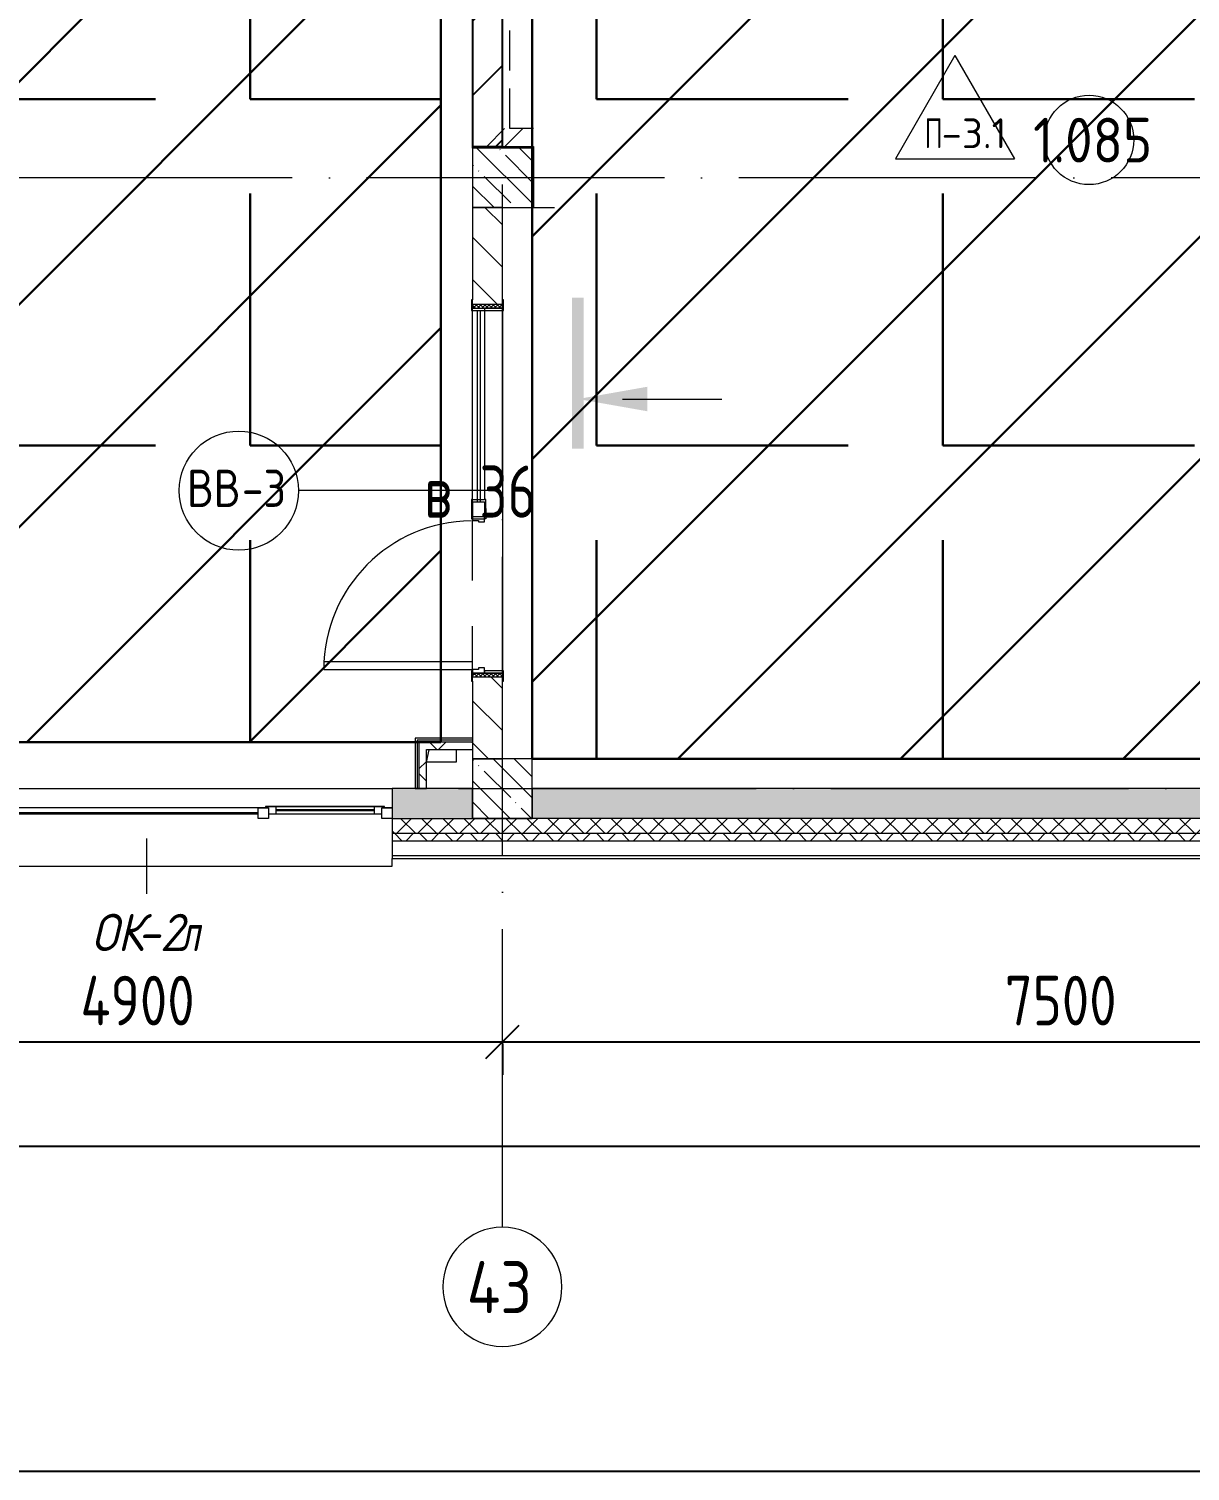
# Model space of a CAD drawing. Header units: millimetres. Extents: x -68946 to 690821, y -552984 to 293768.
# Drawn here: x 154358 to 162157, y -4557 to 5125 of the extents above; entities that cross this region are included whole.
import ezdxf

# ---------------------------------------------------------------- set-up
doc = ezdxf.new("R2010")
doc.units = ezdxf.units.MM
doc.linetypes.add('ADSK_Линия сетки', pattern=[2500, 2000, -250, 0, -250])
doc.linetypes.add('ADSK_Скрыто', pattern=[600, 300, -300])
doc.layers.get('Defpoints').update_dxf_attribs({"color": 250})
for name, color, linetype, lineweight in [('0) блоки', 250, 'Continuous', 25), ('1.2) Стяжка 6 вып.', 30, 'Continuous', 30), ('1.2) Тепло-звук изол. + пденка 6 вып.', 200, 'Continuous', 30), ('1.4) Стяжка 6 вып.', 30, 'Continuous', 30), ('A-____-____-DIMS', 250, 'Continuous', 9), ('A-AREA-____-IDEN', 250, 'Continuous', 9), ('A-DETL-____-OTLN', 250, 'Continuous', 5), ('A-DETL-GENF-OTLN', 250, 'Continuous', 5), ('A-DOOR-____-IDEN', 250, 'Continuous', 9), ('A-DOOR-____-MCUT', 250, 'Continuous', 5), ('A-DOOR-____-OTLN', 250, 'Continuous', 5), ('A-DOOR-FRAM-MCUT', 250, 'Continuous', 5), ('A-DOOR-FRAM-OTLN', 250, 'Continuous', 5), ('A-DOOR-GLAZ-MCUT', 250, 'Continuous', 5), ('A-FLOR-____-IDEN', 250, 'Continuous', 9), ('A-FLOR-____-OTLN', 250, 'Continuous', 9), ('A-GLAZ-____-IDEN', 250, 'Continuous', 9), ('A-GLAZ-____-MCUT', 250, 'Continuous', 9), ('A-GLAZ-____-OTLN', 250, 'Continuous', 5), ('A-WALL-____-MCUT', 250, 'Continuous', 13), ('A-WALL-____-PATT', 250, 'Continuous', 13), ('A-WALL-FNSH-MCUT', 250, 'Continuous', 13), ('G-____-____-SYMB', 250, 'ADSK_Скрыто', 9), ('I-WALL-____-OTLN', 250, 'Continuous', 9), ('S-COLS-____-MCUT', 250, 'Continuous', 25), ('S-COLS-____-OTLN', 250, 'Continuous', 9), ('S-GRID-____-IDEN', 250, 'Continuous', 9), ('S-GRID-____-OTLN', 250, 'Continuous', 9)]:
    doc.layers.add(name, color=color, linetype=linetype, lineweight=lineweight)
doc.styles.add('GOST Common', font='', dxfattribs={"width": 0.9, "height": 350})
doc.styles.add('GOST Common_1', font='', dxfattribs={"width": 0.9, "height": 250})
doc.styles.add('GOST Common_2', font='', dxfattribs={"width": 0.8, "height": 350})
doc.styles.add('ISOCPEUR_1', font='isocpeur.ttf', dxfattribs={"width": 0.9, "height": 250})
doc.styles.add('ISOCPEUR_2', font='isocpeur.ttf', dxfattribs={"height": 160})
doc.styles.add('ISOCPEUR_I', font='isocpeui.ttf', dxfattribs={"width": 0.9, "height": 12.5})
doc.styles.get("Standard").update_dxf_attribs({"font": 'ГОСТ тип А.ttf'})
doc.styles.get('GOST Common').set_extended_font_data('GOST Common')
doc.styles.get('GOST Common_1').set_extended_font_data('GOST Common')
doc.styles.get('GOST Common_2').set_extended_font_data('GOST Common')
doc.dimstyles.new('А3', dxfattribs={"dimtxt": 333, "dimasz": 222, "dimexe": 222, "dimexo": 111, "dimgap": 111, "dimtad": 1, "dimtoh": 1, "dimdec": 0, "dimrnd": 0.0015, "dimzin": 0, "dimdsep": 46, "dimtxsty": 'Standard', "dimblk": 'OBLIQUE', "dimcen": 0, "dimclrd": 7, "dimclre": 7, "dimclrt": 7, "dimadec": 0, "dimazin": 0, "dimtfac": 1, "dimtdec": 0, "dimtofl": 0, "dimtmove": 0, "dimatfit": 3, "dimfxl": 1, "dimtolj": 1, "dimtzin": 0, "dimarcsym": 0})
pattern_1 = [(135, (12287.91, -0.0006), (-84.85281, -84.85281), []), (225, (12287.91, -0.0006), (84.85281, -84.85281), [])]
pattern_2 = [(45, (12287.91, -0.0006), (-70.71068, 70.71068), []), (135, (12287.91, -0.0006), (-70.71068, -70.71068), [])]
pattern_3 = [(45, (12287.91, -0.0006), (-141.42136, 141.42136), []), (135, (12287.91, -0.0006), (-141.42136, -141.42136), [])]
pattern_4 = [(135, (12287.91, -0.0006), (-142.5612, -142.5612), []), (135, (12430.48, -0.0006), (-142.5612, -142.5612), [252.016, -50.403, 3.353, -47.05])]
pattern_5 = [(0, (0, 0), (0, 2326.005), [1691.64, -634.365]), (90, (0, 0), (-2326.005, 1e-13), [1691.64, -634.365])]

# ---------------------------------------------------------------- blocks, each defined once
blk = doc.blocks.new('Разрез - Номер вида сзади_3_5 мм-32550532-АР1_Кладочный план 1 этажа С2и3')
at = {"layer": 'G-____-____-SYMB', "linetype": 'Continuous'}
for points in [[(9.798, 0.404), (9.798, -0.394), (-0.333, -0.394), (-0.333, 0.404)], [(2.176, -4.675), (3, 0), (3.824, -4.675)]]:
    blk.add_hatch(color=256, dxfattribs=at).paths.add_polyline_path(points)
at = {"layer": 'G-____-____-SYMB', "linetype": 'Continuous', "lineweight": 20}
blk.add_line((3, -3), (3, -9.663), dxfattribs=at)
blk = doc.blocks.new('Дверь_СКБ_2Ст_Фрамуга2 - Н_ВВ-3_2500x2600h_Учебные помещения_Фрамуга слева-42054644-АР1_Маркировочный план 1 этажа С2и3')
at = {"layer": 'A-DOOR-____-OTLN'}
h = blk.add_hatch(dxfattribs=at)
h.set_pattern_fill('FP_8', color=256, style=0, pattern_type=2)
h.set_pattern_definition([(135, (1051.41, 164.685), (-14.1421, -14.1421), []), (225, (1051.41, 164.685), (14.1421, -14.1421), [])])
h.paths.add_polyline_path([(1237.5, -86.6), (1237.5, -100), (1262.5, -100), (1262.5, 100), (1237.5, 100)])
at = {"layer": 'A-DOOR-FRAM-OTLN'}
h = blk.add_hatch(dxfattribs=at)
h.set_pattern_fill('FP_9', color=256, style=0, pattern_type=2)
h.set_pattern_definition([(45, (-1071.384, 164.685), (-14.1421, 14.1421), []), (135, (-1071.384, 164.685), (-14.1421, -14.1421), [])])
h.paths.add_polyline_path([(-1237.5, 100), (-1237.5, -100), (-1212.5, -100), (-1212.5, 100), (-1228.7, 100)])
at = {"layer": 'A-DOOR-____-MCUT'}
for p, q in [((-1187.5, 1100), (-1187.5, 100)), ((-1137.5, 1100), (-1187.5, 1100)), ((-1137.5, 100), (-1137.5, 1100)), ((-1187.5, 100), (-1137.5, 100))]:
    blk.add_line(p, q, dxfattribs=at)
at = {"layer": 'A-DOOR-FRAM-MCUT'}
for p, q in [((-1197.5, 108), (-1267.5, 108)), ((-1267.5, 108), (-1267.5, 100)), ((-1267.5, 100), (-1197.5, 100)), ((-1212.5, 100), (-1237.5, 100)), ((-1237.5, 100), (-1237.5, -100)), ((-1187.5, 100), (-1212.5, 100)), ((-1212.5, 100), (-1212.5, 20)), ((-1212.5, -100), (-1212.5, 100)), ((-1197.5, 100), (-1197.5, 108)), ((-1187.5, 60), (-1187.5, 100)), ((-187.5, 100), (-187.5, 60)), ((-162.5, 100), (-187.5, 100)), ((-177.5, 108), (-177.5, 100)), ((-107.5, 108), (-177.5, 108)), ((-177.5, 100), (-177.5, 20)), ((-62.5, 100), (-162.5, 100)), ((-162.5, 20), (-162.5, 100)), ((-162.5, 20), (-162.5, 100)), ((-117.5, 108), (-117.5, 100)), ((-47.5, 108), (-117.5, 108)), ((-107.5, 100), (-107.5, 108)), ((-62.5, 100), (-62.5, 20)), ((-47.5, 100), (-47.5, 108)), ((-47.5, 100), (-47.5, 20)), ((-47.5, 100), (1237.5, 100)), ((1292.5, 108), (1222.5, 108)), ((1222.5, 108), (1222.5, 100)), ((1222.5, 100), (1222.5, 20)), ((1222.5, 100), (1292.5, 100)), ((1237.5, 100), (1237.5, 20)), ((1262.5, 100), (1237.5, 100)), ((1237.5, 100), (1237.5, -100)), ((1262.5, -100), (1262.5, 100)), ((1292.5, 100), (1292.5, 108)), ((-1212.5, 20), (-1177.5, 20)), ((-1197.5, 20), (-1212.5, 20)), ((-1212.5, 20), (-1212.5, -100)), ((-1197.5, -100), (-1197.5, 20)), ((-1177.5, 60), (-1187.5, 60)), ((-1177.5, 20), (-1177.5, 60)), ((-187.5, 60), (-197.5, 60)), ((-197.5, 60), (-197.5, 20)), ((-197.5, 20), (-162.5, 20)), ((-177.5, 12), (-177.5, 20)), ((-107.5, 12), (-177.5, 12)), ((-62.5, 20), (-162.5, 20)), ((-117.5, 20), (-117.5, 12)), ((-117.5, 12), (-47.5, 12)), ((-107.5, 20), (-107.5, 12)), ((-47.5, 12), (-47.5, 20)), ((1237.5, 20), (-47.5, 20)), ((1237.5, 20), (1222.5, 20)), ((1222.5, 20), (1222.5, -100)), ((1237.5, -100), (1237.5, 20)), ((-1197.5, -100), (-1267.5, -100)), ((-1267.5, -100), (-1267.5, -108)), ((-1267.5, -108), (-1197.5, -108)), ((-1237.5, -100), (-1212.5, -100)), ((-1212.5, -100), (-1197.5, -100)), ((-1197.5, -108), (-1197.5, -100)), ((1222.5, -100), (1237.5, -100)), ((1292.5, -100), (1222.5, -100)), ((1222.5, -100), (1222.5, -108)), ((1222.5, -108), (1292.5, -108)), ((1237.5, -100), (1262.5, -100)), ((1292.5, -108), (1292.5, -100))]:
    blk.add_line(p, q, dxfattribs=at)
at = {"layer": 'A-DOOR-GLAZ-MCUT'}
for p, q in [((1222.5, 70), (-62.5, 70)), ((1222.5, 50), (-62.5, 50))]:
    blk.add_line(p, q, dxfattribs=at)
blk = doc.blocks.new('Окно_СКБ_2Ст1 - Окно_СКБ_2Ст 3300_ОК2л-29018870-АР1_Маркировочный план 1 этажа С2и3')
at = {"layer": 'A-GLAZ-____-MCUT'}
for p, q in [((-1650, -195), (-1650, -125)), ((-1650, -125), (-1580, -125)), ((-1580, -125), (-1580, -195)), ((-820, -155), (-1580, -155)), ((-1580, -155), (-1580, -195)), ((-1530, -205), (-1530, -155)), ((-870, -205), (-870, -155)), ((-820, -195), (-820, -125)), ((-820, -125), (-750, -125)), ((-820, -195), (-820, -155)), ((-750, -125), (-750, -195)), ((1580, -195), (1580, -125)), ((1580, -125), (1650, -125)), ((1650, -125), (1650, -195)), ((-1580, -195), (-1650, -195)), ((-1580, -195), (-1600, -195)), ((-1600, -195), (-1600, -205)), ((-1600, -205), (-800, -205)), ((-800, -205), (-1600, -205)), ((-750, -195), (-820, -195)), ((-800, -195), (-820, -195)), ((-800, -205), (-800, -195)), ((1650, -195), (1580, -195))]:
    blk.add_line(p, q, dxfattribs=at)
at = {"layer": 'A-GLAZ-____-MCUT', "lineweight": 5}
for p, q in [((-1530, -175), (-870, -175)), ((-870, -185), (-1530, -185)), ((1580, -155), (-750, -155)), ((1580, -165), (-750, -165))]:
    blk.add_line(p, q, dxfattribs=at)
at = {"layer": 'A-GLAZ-____-OTLN'}
for p, q in [((-1650, -195), (-1600, -195)), ((-800, -195), (1650, -195))]:
    blk.add_line(p, q, dxfattribs=at)
blk = doc.blocks.new('WNW_Отлив1 - Отлив_металлический 2-28598290-АР1_Маркировочный план 1 этажа С2и3')
at = {"layer": 'A-GLAZ-____-OTLN'}
for p, q in [((1650, 320), (-1650, 320)), ((-1650, 320), (-1650, 270)), ((1650, 270), (1650, 320))]:
    blk.add_line(p, q, dxfattribs=at)
blk = doc.blocks.new('_Wn_-As_OpeningMEP_floor__Rectangular - _Wn_-As_OpeningMEP_floor__Rectangular-34854217-АР1_Маркировочный план 1 этажа С2и3')
at = {"layer": 'A-DETL-GENF-OTLN', "lineweight": 5}
for p, q in [((-99.9, 0), (-82.2, 82.3)), ((-82.2, 82.3), (-48.1, 85.6))]:
    blk.add_line(p, q, dxfattribs=at)
blk = doc.blocks.new('Ось сетки - Круг_Ø8 мм-39983606-АР1_Маркировочный план 1 этажа С2и3')
at = {"layer": 'S-GRID-____-IDEN'}
for start, end in [(360, 180), (180, 360)]:
    blk.add_arc((0, 0), 4, start, end, dxfattribs=at)
blk = doc.blocks.new('_Oblique')
at = {"color": 0, "linetype": 'ByBlock', "lineweight": -2}
blk.add_line((-0.5, -0.5), (0.5, 0.5), dxfattribs=at)
blk = doc.blocks.new('*D2544')
at = {"layer": 'A-____-____-DIMS', "color": 7, "lineweight": -2, "transparency": 16777216}
for p, q in [((152637.9, -1675.6), (157537.9, -1675.6)), ((152637.9, -1686.6), (152637.9, -1897.6)), ((157537.9, -1686.6), (157537.9, -1897.6))]:
    blk.add_line(p, q, dxfattribs=at)
at = {"layer": 'Defpoints', "color": 0, "lineweight": 30, "transparency": 16777216}
for p in [(152637.9, -1575.6), (157537.9, -1575.6), (157537.9, -1675.6)]:
    blk.add_point(p, dxfattribs=at)
at = {"layer": 'A-____-____-DIMS', "color": 7, "lineweight": -2, "transparency": 16777216, "xscale": 222, "yscale": 222, "zscale": 222, "rotation": 180}
blk.add_blockref('_Oblique', (152637.9, -1675.6), dxfattribs=at)
at = {"layer": 'A-____-____-DIMS', "color": 7, "lineweight": -2, "transparency": 16777216, "xscale": 222, "yscale": 222, "zscale": 222}
blk.add_blockref('_Oblique', (157537.9, -1675.6), dxfattribs=at)
at = {"layer": 'A-____-____-DIMS', "color": 7, "transparency": 16777216, "insert": (155087.9, -1398.1), "char_height": 333, "width": 2.567, "attachment_point": 5}
blk.add_mtext('\\A1;4900', dxfattribs=at)
blk = doc.blocks.new('*D2545')
at = {"layer": 'A-____-____-DIMS', "color": 7, "lineweight": -2, "transparency": 16777216}
for p, q in [((157537.9, -1675.6), (165037.9, -1675.6)), ((157537.9, -1686.6), (157537.9, -1897.6)), ((165037.9, -1686.6), (165037.9, -1897.6))]:
    blk.add_line(p, q, dxfattribs=at)
at = {"layer": 'Defpoints', "color": 0, "lineweight": 30, "transparency": 16777216}
for p in [(157537.9, -1575.6), (165037.9, -1575.6), (165037.9, -1675.6)]:
    blk.add_point(p, dxfattribs=at)
at = {"layer": 'A-____-____-DIMS', "color": 7, "lineweight": -2, "transparency": 16777216, "xscale": 222, "yscale": 222, "zscale": 222, "rotation": 180}
blk.add_blockref('_Oblique', (157537.9, -1675.6), dxfattribs=at)
at = {"layer": 'A-____-____-DIMS', "color": 7, "lineweight": -2, "transparency": 16777216, "xscale": 222, "yscale": 222, "zscale": 222}
blk.add_blockref('_Oblique', (165037.9, -1675.6), dxfattribs=at)
at = {"layer": 'A-____-____-DIMS', "color": 7, "transparency": 16777216, "insert": (161287.9, -1398.1), "char_height": 333, "width": 2.483, "attachment_point": 5}
blk.add_mtext('\\A1;7500', dxfattribs=at)
blk = doc.blocks.new('*D2546')
at = {"layer": 'A-____-____-DIMS', "color": 7, "lineweight": -2, "transparency": 16777216}
for p, q in [((81437.9, -2375.6), (165037.9, -2375.6)), ((81437.9, -2386.6), (81437.9, -2597.6)), ((165037.9, -2386.6), (165037.9, -2597.6))]:
    blk.add_line(p, q, dxfattribs=at)
at = {"layer": 'Defpoints', "color": 0, "lineweight": 30, "transparency": 16777216}
for p in [(81437.9, -2275.6), (165037.9, -2275.6), (165037.9, -2375.6)]:
    blk.add_point(p, dxfattribs=at)
at = {"layer": 'A-____-____-DIMS', "color": 7, "lineweight": -2, "transparency": 16777216, "xscale": 222, "yscale": 222, "zscale": 222, "rotation": 180}
blk.add_blockref('_Oblique', (81437.9, -2375.6), dxfattribs=at)
at = {"layer": 'A-____-____-DIMS', "color": 7, "lineweight": -2, "transparency": 16777216, "xscale": 222, "yscale": 222, "zscale": 222}
blk.add_blockref('_Oblique', (165037.9, -2375.6), dxfattribs=at)
at = {"layer": 'A-____-____-DIMS', "color": 7, "transparency": 16777216, "insert": (123237.9, -2098.1), "char_height": 333, "width": 3.104, "attachment_point": 5}
blk.add_mtext('\\A1;83600', dxfattribs=at)
blk = doc.blocks.new('AAR_СКБ_Марка_Помещения_мал - Номер-28977439-АР1_Маркировочный план 1 этажа С2и3')
at = {"layer": 'A-AREA-____-IDEN'}
blk.add_circle((-0.028, 0), 3, dxfattribs=at)
blk = doc.blocks.new('AAR_СКБ_Марка_Перекрытия - Марка пола-17325028-АР1_Маркировочный план 1 этажа С2и3')
at = {"layer": 'A-FLOR-____-IDEN'}
for p, q in [((0, 6.932), (-4.002, 0)), ((0, 6.932), (4.002, 0)), ((-4.002, 0), (4.002, 0))]:
    blk.add_line(p, q, dxfattribs=at)
blk = doc.blocks.new('ADSK_Марка_Дверь - Типоразмер_ADSK_Марка-30565456-АР1_Маркировочный план 1 этажа С2и3')
at = {"layer": 'A-DOOR-____-IDEN'}
blk.add_circle((0, 0), 4, dxfattribs=at)

msp = doc.modelspace()

# ---------------------------------------------------------------- hatches: boundary and pattern name
at = {"layer": '0) блоки'}
h = msp.add_hatch(dxfattribs=at)
h.set_pattern_fill('ANSI31', color=256, scale=111)
h.set_pattern_definition([(45, (0.32, -49490), (-249.2021, 249.2021), [])])
h.paths.add_polyline_path([(157338.2107, 4335), (157538.2326, 4335), (157537.9138, 6173.9546), (157337.8919, 6173.9546)])
at = {"layer": '1.2) Стяжка 6 вып.', "lineweight": 30}
h = msp.add_hatch(dxfattribs=at)
h.set_pattern_fill('ANSI31', color=256, scale=333)
h.paths.add_polyline_path([(152870.3694, 10538.3524), (149137.9138, 10538.3524), (149137.9138, 12663.8674), (152870.3694, 12663.8674), (152870.3694, 24774.898), (149162.9138, 24774.898), (149162.9138, 27269.7346), (152870.3694, 27269.7346), (152870.3694, 45475.2194), (149117.1568, 45475.2194), (149117.1568, 48329.3719), (152870.3694, 48329.3719), (152870.3694, 58477.4991), (157124.6208, 58477.4991), (157124.6208, 337.5006), (152870.3694, 337.5006)])
h = msp.add_hatch(dxfattribs=at)
h.set_pattern_fill('ANSI31', color=256, scale=333)
h.paths.add_polyline_path([(164837.8919, 225), (157737.8919, 225), (157737.8919, 8425), (164837.8919, 8425)])
at = {"layer": '1.2) Тепло-звук изол. + пденка 6 вып.', "lineweight": 30}
h = msp.add_hatch(dxfattribs=at)
h.set_pattern_fill('ANGLE', color=256, scale=333)
h.set_pattern_definition(pattern_5)
h.paths.add_polyline_path([(152870.3694, 10538.3524), (149137.9138, 10538.3524), (149137.9138, 12663.8674), (152870.3694, 12663.8674), (152870.3694, 24774.898), (149162.9138, 24774.898), (149162.9138, 27269.7346), (152870.3694, 27269.7346), (152870.3694, 45475.2194), (149117.1568, 45475.2194), (149117.1568, 48329.3719), (152870.3694, 48329.3719), (152870.3694, 58477.4991), (157124.6208, 58477.4991), (157124.6208, 337.5006), (152870.3694, 337.5006)])
h = msp.add_hatch(dxfattribs=at)
h.set_pattern_fill('ANGLE', color=256, scale=333)
h.set_pattern_definition(pattern_5)
h.paths.add_polyline_path([(164837.8919, 225), (157737.8919, 225), (157737.8919, 8425), (164837.8919, 8425)])
at = {"layer": '1.4) Стяжка 6 вып.', "lineweight": 30}
h = msp.add_hatch(dxfattribs=at)
h.set_pattern_fill('ANSI32', color=256, scale=333)
h.paths.add_polyline_path([(152870.3694, 10538.3524), (149137.9138, 10538.3524), (149137.9138, 12663.8674), (152870.3694, 12663.8674), (152870.3694, 24774.898), (149162.9138, 24774.898), (149162.9138, 27269.7346), (152870.3694, 27269.7346), (152870.3694, 45475.2194), (149117.1568, 45475.2194), (149117.1568, 48329.3719), (152870.3694, 48329.3719), (152870.3694, 58477.4991), (157124.6208, 58477.4991), (157124.6208, 337.5006), (152870.3694, 337.5006)])
h = msp.add_hatch(dxfattribs=at)
h.set_pattern_fill('ANSI32', color=256, scale=333)
h.paths.add_polyline_path([(164837.8919, 225), (157737.8919, 225), (157737.8919, 8425), (164837.8919, 8425)])
at = {"layer": 'A-WALL-____-PATT', "lineweight": 15, "true_color": 0x000000}
h = msp.add_hatch(dxfattribs=at)
h.set_pattern_fill('FP_4', color=18, style=0, pattern_type=2)
h.set_pattern_definition([(45, (12287.9, -0.0006), (-251.4472, 251.4472), []), (45, (12287.9, 381), (-251.4472, 251.4472), [])])
h.paths.add_polyline_path([(157737.8919, 4335), (157747.8919, 4335), (157747.8919, 4455), (157337.8919, 4455), (157337.8919, 4335), (157716.34, 4335)])
h = msp.add_hatch(dxfattribs=at)
h.set_pattern_fill('FP_2', color=18, style=0, pattern_type=2)
h.set_pattern_definition([(135, (12287.91, -0.0006), (-141.42136, -141.42136), [])])
h.paths.add_polyline_path([(157537.8919, 225), (157537.8919, 774.9994), (157337.8919, 774.9994), (157337.8919, 225)])
h.paths.add_polyline_path([(157337.8919, 3274.9994), (157537.8919, 3274.9994), (157537.8919, 3925), (157337.8919, 3925), (157337.8919, 3304.9994)])
h = msp.add_hatch(dxfattribs=at)
h.set_pattern_fill('FP_83', color=18, style=0, pattern_type=2)
h.set_pattern_definition(pattern_3)
h.paths.add_polyline_path([(157028.1404, 287.5006), (157337.8919, 287.5006), (157337.8919, 337.5006), (156977.8919, 337.5006), (156977.8919, 287.5006), (157027.8919, 287.5006)])
h = msp.add_hatch(dxfattribs=at)
h.set_pattern_fill('FP_83', color=18, style=0, pattern_type=2)
h.set_pattern_definition(pattern_3)
h.paths.add_polyline_path([(156977.8919, 25), (157027.8919, 25), (157027.8919, 287.5006), (156977.8919, 287.5006), (156977.8919, 195.1302)])
h = msp.add_hatch(dxfattribs=at)
h.set_pattern_fill('FP_3', color=18, style=0, pattern_type=2)
h.set_pattern_definition([(50, (12287.9, -0.0006), (364.3679, -31.8783), [38.1, -419.1]), (355, (12287.9, -0.0006), (-70.48585, 382.1133), [30.48, -335.28]), (100.451, (12318.28, -2.66), (293.885, 350.2334), [32.38, -356.18]), (46.184, (12287.9, 101.6), (542.1585, -84.0858), [57.15, -628.65]), (96.636, (12333.1, 94.6), (474.8049, 494.8554), [48.57, -534.27]), (351.184, (12287.9, 101.6), (474.8102, 494.85), [45.72, -502.92]), (21, (12338.7, 76.2), (303.22847, -204.53046), [38.1, -419.1]), (326, (12338.7, 76.2), (123.6039, 368.376), [30.48, -335.28]), (71.451, (12364, 59.16), (426.8341, 163.8427), [32.38, -356.18]), (37.5, (12287.91, -0.0006), (6.17665, 169.11015), [16.764, -314.452, 16.764, -323.596, -336.55]), (37.5, (12287.91, -0.0006), (6.17665, 169.11015), [-671.576, 16.764, -319.786]), (7.5, (12287.91, -0.0006), (133.63888, 200.3615), [16.764, -177.292, 16.764, -306.832, -128.27]), (7.5, (12287.91, -0.0006), (133.63888, 200.3615), [-517.652, 16.764, -111.506]), (327.5, (12174.63, -0.0006), (271.18182, -11.45836), [16.764, -110.236, 16.764, -379.476, -525.78]), (327.5, (12174.63, -0.0006), (271.18182, -11.45836), [-523.24, 16.764, -509.016]), (317.5, (12123.83, -0.0006), (296.2585, 50.85285), [16.764, -148.336, 16.764, -246.38, -373.38]), (317.5, (12123.83, -0.0006), (296.2585, 50.85285), [-428.244, 16.764, -356.616])])
h.paths.add_polyline_path([(164837.8919, -175), (164837.8919, 25), (157737.8919, 25), (157737.8919, -175), (164551.1175, -175)])
h.paths.add_polyline_path([(157337.8919, -175), (157337.8919, 25), (156797.4138, 25), (156797.4138, -175)])
h.paths.add_polyline_path([(153497.4138, -175), (153497.4138, 25), (152737.9138, 25), (152737.9138, -175)])
h = msp.add_hatch(dxfattribs=at)
h.set_pattern_fill('FP_52', color=18, style=0, pattern_type=2)
h.set_pattern_definition(pattern_2)
h.paths.add_polyline_path([(157447.9138, -275), (157447.9138, -175), (156797.4138, -175), (156797.4138, -275)])
h.paths.add_polyline_path([(152637.8913, -275), (153497.4138, -275), (153497.4138, -175), (152637.8913, -175), (152637.8913, -180.6325)])
h = msp.add_hatch(dxfattribs=at)
h.set_pattern_fill('FP_52', color=18, style=0, pattern_type=2)
h.set_pattern_definition(pattern_2)
h.paths.add_polyline_path([(164551.1175, -275), (165337.9138, -275), (165337.9138, -175), (157447.9138, -175), (157447.9138, -275), (161817.2065, -275)])
h = msp.add_hatch(dxfattribs=at)
h.set_pattern_fill('FP_53', color=18, style=0, pattern_type=2)
h.set_pattern_definition(pattern_1)
h.paths.add_polyline_path([(157447.9138, -325), (157447.9138, -275), (156797.4138, -275), (156797.4138, -325)])
h.paths.add_polyline_path([(152637.8913, -325), (153497.4138, -325), (153497.4138, -275), (152637.8913, -275)])
h = msp.add_hatch(dxfattribs=at)
h.set_pattern_fill('FP_53', color=18, style=0, pattern_type=2)
h.set_pattern_definition(pattern_1)
h.paths.add_polyline_path([(165337.9138, -325), (165387.9138, -325), (165387.9138, -275), (157447.9138, -275), (157447.9138, -325), (165234.5953, -325)])
at = {"layer": 'S-COLS-____-OTLN', "lineweight": 5, "true_color": 0x000000}
h = msp.add_hatch(dxfattribs=at)
h.set_pattern_fill('FP_1', color=18, style=0, pattern_type=2)
h.set_pattern_definition(pattern_4)
h.paths.add_polyline_path([(157716.34, 3925), (157737.8919, 3925), (157737.8919, 4325), (157337.8919, 4325), (157337.8919, 3925), (157587.8919, 3925)])
h = msp.add_hatch(dxfattribs=at)
h.set_pattern_fill('FP_1', color=18, style=0, pattern_type=2)
h.set_pattern_definition(pattern_4)
h.paths.add_polyline_path([(157337.8919, -175), (157737.8919, -175), (157737.8919, 225), (157337.8919, 225), (157337.8919, -105)])

# ---------------------------------------------------------------- linework, layer by layer
at = {"color": 1}
msp.add_lwpolyline([(173774.1788, 68376.857), (126127.8919, 68376.857), (126127.8919, -4557.0324), (173774.1788, -4557.0324)], close=True, dxfattribs=at)
at = {"layer": '0) блоки'}
msp.add_lwpolyline([(157338.2107, 4335), (157538.2326, 4335), (157537.9138, 6173.9546), (157337.8919, 6173.9546)], close=True, dxfattribs=at)
at = {"layer": '1.2) Стяжка 6 вып.', "lineweight": 30}
for points in [[(152870.3694, 45475.2194), (149117.1568, 45475.2194), (149117.1568, 48329.3719), (152870.3694, 48329.3719), (152870.3694, 58477.4991), (157124.6208, 58477.4991), (157124.6208, 337.5006), (152870.3694, 337.5006), (152870.3694, 10538.3524), (149137.9138, 10538.3524), (149137.9138, 12663.8674), (152870.3694, 12663.8674), (152870.3694, 24774.898), (149162.9138, 24774.898), (149162.9138, 27269.7346), (152870.3694, 27269.7346)], [(164837.8919, 225), (157737.8919, 225), (157737.8919, 8425), (164837.8919, 8425)]]:
    msp.add_lwpolyline(points, close=True, dxfattribs=at)
at = {"layer": 'A-DETL-____-OTLN', "color": 18, "true_color": 0x000000}
msp.add_line((157817.9138, 3925), (157887.9138, 3925), dxfattribs=at)
msp.add_arc((157337.8872, 821.9328), 1000, 90.57296735, 179.82429283, dxfattribs=at)
at = {"layer": 'A-DOOR-____-IDEN', "color": 18, "true_color": 0x000000}
msp.add_line((157437.8919, 2024.9994), (156167.8919, 2024.9994), dxfattribs=at)
at = {"layer": 'A-FLOR-____-OTLN', "color": 18, "lineweight": 5, "true_color": 0x000000}
for p, q in [((157337.8919, 4325), (157337.8919, 4335)), ((157747.8919, 3925), (157737.8919, 3925)), ((157028.1404, 201.8942), (157028.1404, 287.5407)), ((157227.8919, 201.8942), (157028.1404, 201.8942)), ((157227.8919, 287.5006), (157227.8919, 201.8942))]:
    msp.add_line(p, q, dxfattribs=at)
at = {"layer": 'A-GLAZ-____-IDEN', "color": 18, "lineweight": 15, "true_color": 0x000000}
msp.add_line((155147.4138, -310), (155147.4138, -681.978), dxfattribs=at)
at = {"layer": 'A-WALL-____-MCUT', "color": 18, "lineweight": 15, "true_color": 0x000000}
for p, q in [((157337.8919, 8425), (157337.8919, 4335)), ((157587.8919, 4845), (157587.8919, 5115)), ((157587.8919, 4455), (157587.8919, 4725)), ((157747.8919, 4455), (157587.8919, 4455)), ((157337.8919, 4335), (157747.8919, 4335)), ((157747.8919, 4335), (157747.8919, 3925)), ((157337.8919, 3925), (157337.8919, 3304.9994)), ((157537.8919, 3925), (157337.8919, 3925)), ((157537.8919, 3304.9994), (157537.8919, 3925)), ((157747.8919, 3925), (157867.8919, 3925)), ((157337.8919, 744.9994), (157337.8919, 225)), ((157537.8919, 225), (157537.8919, 744.9994)), ((156965.3919, 350.0006), (156965.3919, 24.9998)), ((157337.8919, 350.0006), (156965.3919, 350.0006)), ((156977.8919, 337.5006), (156977.8919, 24.9998)), ((157337.8919, 337.5006), (156977.8919, 337.5006)), ((157027.8919, 24.9998), (157027.8919, 287.5006)), ((157027.8919, 287.5006), (157337.8919, 287.5006)), ((157337.8919, 225), (157537.8919, 225)), ((157337.8919, 25), (156797.4138, 25)), ((156797.4138, 25), (156797.4138, -175)), ((156977.8919, 24.9998), (157027.8919, 24.9998)), ((157337.8919, -175), (157337.8919, 25)), ((164837.8919, 25), (157737.8919, 25)), ((157737.8919, 25), (157737.8919, -175)), ((156797.4138, -175), (156797.4138, -275)), ((156797.4138, -175), (157337.8919, -175)), ((157737.8919, -175), (157337.8919, -175)), ((164837.8919, -175), (157737.8919, -175)), ((156797.4138, -275), (156797.4138, -325)), ((156797.4138, -275), (165337.9138, -275)), ((156797.4138, -325), (156797.4138, -425)), ((156797.4138, -325), (165387.9138, -325)), ((156797.4138, -425), (165487.9138, -425))]:
    msp.add_line(p, q, dxfattribs=at)
at = {"layer": 'A-WALL-FNSH-MCUT', "lineweight": 15}
for p, q in [((156952.8919, 362.5006), (156952.8919, 24.9998)), ((157337.8919, 362.5006), (156952.8919, 362.5006)), ((156952.8919, 24.9998), (156977.8919, 24.9998)), ((156797.4138, -425), (156797.4138, -445)), ((156797.4138, -445), (165507.9138, -445))]:
    msp.add_line(p, q, dxfattribs=at)
at = {"layer": 'I-WALL-____-OTLN', "color": 18, "lineweight": 15, "true_color": 0x000000}
for p, q in [((157337.8919, 1849.9994), (157337.8919, 3234.9994)), ((157537.8919, 3234.9994), (157537.8919, 814.9994)), ((157337.8919, 1422.4508), (157337.8919, 1824.9994)), ((157337.8919, 874.9994), (157337.8919, 1115.9911)), ((153497.4138, 25), (156797.4138, 25))]:
    msp.add_line(p, q, dxfattribs=at)
at = {"layer": 'S-COLS-____-MCUT', "color": 18, "lineweight": 5, "true_color": 0x000000}
for p, q in [((157737.8919, 4325), (157337.8919, 4325)), ((157337.8919, 4325), (157337.8919, 3925)), ((157737.8919, 3925), (157737.8919, 4325)), ((157537.8919, 3925), (157737.8919, 3925)), ((157737.8919, 225), (157337.8919, 225)), ((157337.8919, 225), (157337.8919, 25)), ((157737.8919, 25), (157737.8919, 225)), ((157337.8919, -175), (157737.8919, -175))]:
    msp.add_line(p, q, dxfattribs=at)
at = {"layer": 'S-COLS-____-OTLN', "color": 18, "lineweight": 5, "true_color": 0x000000}
for p, q in [((157337.8919, 3925), (157537.8919, 3925)), ((157337.8919, 25), (157337.8919, -175)), ((157737.8919, -175), (157737.8919, 25))]:
    msp.add_line(p, q, dxfattribs=at)
at = {"layer": 'S-GRID-____-OTLN', "color": 18, "linetype": 'ADSK_Линия сетки', "true_color": 0x000000}
for p, q in [((157537.9138, -2919.5356), (157537.9138, 61063.6538)), ((168626.8279, 4125), (111607.9138, 4125)), ((77240.3519, 25), (168626.8279, 25))]:
    msp.add_line(p, q, dxfattribs=at)

# ---------------------------------------------------------------- block references
at = {"layer": 'A-AREA-____-IDEN', "color": 18, "true_color": 0x000000, "xscale": 99.99999999999993, "yscale": 99.99999999999993, "zscale": 99.99999999999993}
msp.add_blockref('AAR_СКБ_Марка_Помещения_мал - Номер-28977439-АР1_Маркировочный план 1 этажа С2и3', (161481.052, 4379.2111), dxfattribs=at)
at = {"layer": 'A-DOOR-____-IDEN', "color": 18, "true_color": 0x000000, "xscale": 99.99999999999993, "yscale": 99.99999999999993, "zscale": 99.99999999999993}
msp.add_blockref('ADSK_Марка_Дверь - Типоразмер_ADSK_Марка-30565456-АР1_Маркировочный план 1 этажа С2и3', (155767.8919, 2024.9994), dxfattribs=at)
at = {"layer": 'A-DOOR-____-OTLN', "color": 18, "true_color": 0x000000, "rotation": 89.99999999999991}
msp.add_blockref('Дверь_СКБ_2Ст_Фрамуга2 - Н_ВВ-3_2500x2600h_Учебные помещения_Фрамуга слева-42054644-АР1_Маркировочный план 1 этажа С2и3', (157437.8919, 2012.4994), dxfattribs=at)
at = {"layer": 'A-FLOR-____-IDEN', "color": 18, "true_color": 0x000000, "xscale": 99.99999999999993, "yscale": 99.99999999999993, "zscale": 99.99999999999993}
msp.add_blockref('AAR_СКБ_Марка_Перекрытия - Марка пола-17325028-АР1_Маркировочный план 1 этажа С2и3', (160577.6758, 4252.5465), dxfattribs=at)
at = {"layer": 'A-GLAZ-____-OTLN', "color": 18, "true_color": 0x000000}
msp.add_blockref('_Wn_-As_OpeningMEP_floor__Rectangular - _Wn_-As_OpeningMEP_floor__Rectangular-34854217-АР1_Маркировочный план 1 этажа С2и3', (157128.0162, 201.8942), dxfattribs=at)
at = {"layer": 'A-GLAZ-____-OTLN', "color": 18, "true_color": 0x000000, "rotation": 180}
for name, p in [('Окно_СКБ_2Ст1 - Окно_СКБ_2Ст 3300_ОК2л-29018870-АР1_Маркировочный план 1 этажа С2и3', (155147.4138, -300)), ('WNW_Отлив1 - Отлив_металлический 2-28598290-АР1_Маркировочный план 1 этажа С2и3', (155147.4138, -175))]:
    msp.add_blockref(name, p, dxfattribs=at)
at = {"layer": 'G-____-____-SYMB', "linetype": 'Continuous', "xscale": 99.99999999999993, "yscale": 99.99999999999993, "zscale": 99.99999999999993, "rotation": 89.99999999999947}
msp.add_blockref('Разрез - Номер вида сзади_3_5 мм-32550532-АР1_Кладочный план 1 этажа С2и3', (158045.0964, 2340.1297), dxfattribs=at)
at = {"layer": 'S-GRID-____-IDEN', "color": 18, "true_color": 0x000000, "xscale": 99.99999999999993, "yscale": 99.99999999999993, "zscale": 99.99999999999993}
msp.add_blockref('Ось сетки - Круг_Ø8 мм-39983606-АР1_Маркировочный план 1 этажа С2и3', (157537.9138, -3319.5356), dxfattribs=at)

# ---------------------------------------------------------------- texts
at = {"layer": 'A-AREA-____-IDEN', "color": 18, "true_color": 0x000000, "insert": (161102.7128, 4527.8709), "char_height": 300, "width": 609.2825, "attachment_point": 1, "style": 'ISOCPEUR_1'}
msp.add_mtext('1.085', dxfattribs=at)
at = {"layer": 'A-DOOR-____-IDEN', "color": 18, "true_color": 0x000000, "char_height": 250, "attachment_point": 1, "style": 'GOST Common_1'}
for s, insert, width in [('ВВ', (155419.1345, 2165.45), 447.341625), ('-3', (155788.2283, 2165.45), 389.620125)]:
    msp.add_mtext(s, dxfattribs=dict(at, insert=insert, width=width))
at = {"layer": 'A-FLOR-____-IDEN', "color": 18, "true_color": 0x000000, "char_height": 200, "attachment_point": 1, "style": 'ISOCPEUR_2'}
for s, insert, width in [('\\fISOCPEUR|b0|i0|c204|p34|;\\W.7;П', (160372.4409, 4523.9323), 140.295312), ('-3.1', (160488.1961, 4523.9323), 381.60325)]:
    msp.add_mtext(s, dxfattribs=dict(at, insert=insert, width=width))
at = {"layer": 'A-GLAZ-____-IDEN', "color": 18, "lineweight": 15, "true_color": 0x000000, "char_height": 250, "attachment_point": 1, "style": 'ISOCPEUR_I'}
for s, insert, width in [('ОК', (154777.9547, -815.6238), 372.784687), ('-2', (155085.5328, -815.6238), 336.70875), ('\\fISOCPEUR|b0|i1|c204|p34|;\\W.75;л', (155363.3453, -815.6238), 168.354375)]:
    msp.add_mtext(s, dxfattribs=dict(at, insert=insert, width=width))
at = {"layer": 'G-____-____-SYMB', "linetype": 'Continuous', "char_height": 350, "attachment_point": 1, "style": 'GOST Common_2'}
for s, insert, width in [(' 36', (157214.3793, 2193.3995), 596.4555), ('\\fGOST Common|b0|i0|c204|p34|;\\W.8;в', (157013.296, 2193.3995), 243.713)]:
    msp.add_mtext(s, dxfattribs=dict(at, insert=insert, width=width))
at = {"layer": 'S-GRID-____-IDEN', "color": 18, "true_color": 0x000000, "insert": (157299.0332, -3147.0022), "char_height": 350, "width": 577.215, "attachment_point": 1, "style": 'GOST Common'}
msp.add_mtext('43', dxfattribs=at)

# ---------------------------------------------------------------- dimensions: what is measured, and where the dimension line sits
at = {"layer": 'A-____-____-DIMS', "color": 18, "true_color": 0x000000}
for base, p1, p2, picture, middle in [((157537.9138, -1675.6151), (152637.9138, -1575.6302), (157537.9138, -1575.6302), '*D2544', (155087.9138, -1398.1151)), ((165037.9138, -1675.6151), (157537.9138, -1575.6302), (165037.9138, -1575.6302), '*D2545', (161287.9138, -1398.1151)), ((165037.9138, -2375.6151), (81437.9138, -2275.6302), (165037.9138, -2275.6302), '*D2546', (123237.9138, -2098.1151))]:
    dim = msp.add_linear_dim(base=base, p1=p1, p2=p2, dimstyle='А3', dxfattribs=at)
    dim.commit()
    dim.dimension.update_dxf_attribs({"geometry": picture, "text_midpoint": middle})

doc.saveas('drawing.dxf')
